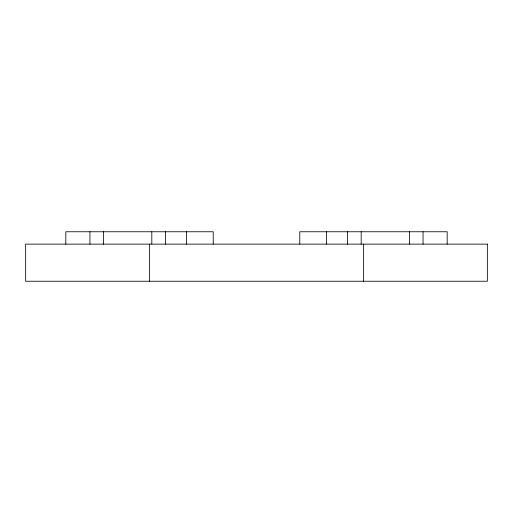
<?xml version="1.0" encoding="UTF-8"?>
<svg xmlns="http://www.w3.org/2000/svg" width="513" height="513" viewBox="0 0 513 513"><rect width="100%" height="100%" fill="white"/><g stroke="black" fill="none" stroke-linecap="round" stroke-linejoin="round"><path stroke-width="0.77" d="M447.176 244.13L447.176 231.761L299.772 231.761L299.772 244.13M423.052 231.761L423.052 244.13M409.438 231.761L409.438 244.13M363.64 244.13L363.64 281.239M361.19 231.761L361.19 244.13M347.583 231.761L347.583 244.13M326.557 231.761L326.557 244.13M213.228 244.13L213.228 231.761L65.824 231.761L65.824 244.13M186.443 231.761L186.443 244.13M165.417 231.761L165.417 244.13M151.81 231.761L151.81 244.13M149.36 244.13L149.36 281.239M103.562 231.761L103.562 244.13M89.948 231.761L89.948 244.13M487.35 244.13L25.65 244.13L25.65 281.239L487.35 281.239L487.35 244.13"/></g></svg>
